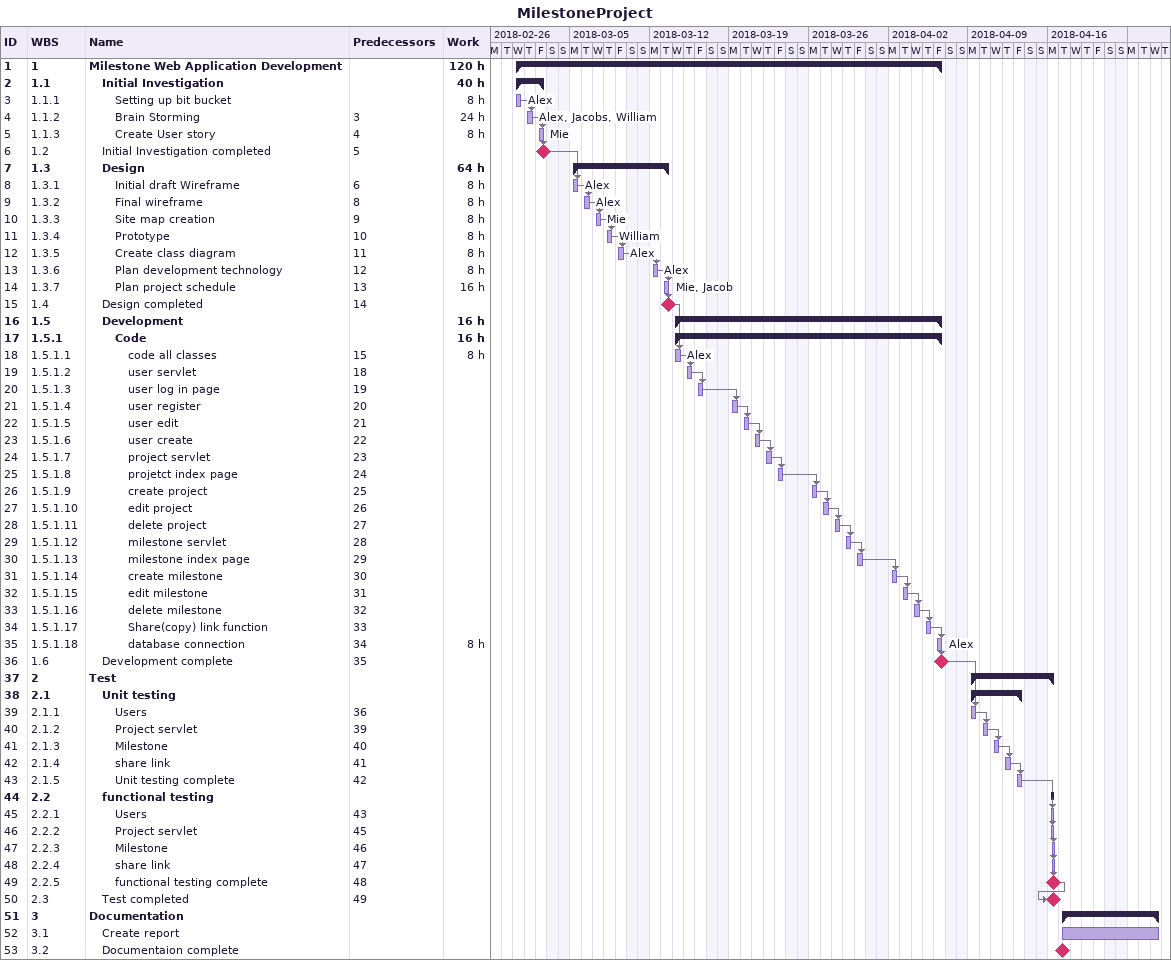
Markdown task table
MilestoneProject

| ID | WBS | Task | Start | Finish | Predecessors | Resources | Work (h) |
|---|---|---|---|---|---|---|---|
| 1 | 1 | **Milestone Web Application Development** | 2018-02-28 | 2018-04-06 |  |  | 120 |
| 2 | 1.1 | **Initial Investigation** | 2018-02-28 | 2018-03-02 |  |  | 40 |
| 3 | 1.1.1 | Setting up bit bucket | 2018-02-28 | 2018-02-28 |  | Alex | 8 |
| 4 | 1.1.2 | Brain Storming | 2018-03-01 | 2018-03-01 | 3 | Alex, Jacobs, William | 24 |
| 5 | 1.1.3 | Create User story | 2018-03-02 | 2018-03-02 | 4 | Mie | 8 |
| 6 | 1.2 | Initial Investigation completed (milestone) | 2018-03-02 | 2018-03-02 | 5 |  |  |
| 7 | 1.3 | **Design** | 2018-03-05 | 2018-03-13 |  |  | 64 |
| 8 | 1.3.1 | Initial draft Wireframe | 2018-03-05 | 2018-03-05 | 6 | Alex | 8 |
| 9 | 1.3.2 | Final wireframe | 2018-03-06 | 2018-03-06 | 8 | Alex | 8 |
| 10 | 1.3.3 | Site map creation | 2018-03-07 | 2018-03-07 | 9 | Mie | 8 |
| 11 | 1.3.4 | Prototype | 2018-03-08 | 2018-03-08 | 10 | William | 8 |
| 12 | 1.3.5 | Create class diagram | 2018-03-09 | 2018-03-09 | 11 | Alex | 8 |
| 13 | 1.3.6 | Plan development technology | 2018-03-12 | 2018-03-12 | 12 | Alex | 8 |
| 14 | 1.3.7 | Plan project schedule | 2018-03-13 | 2018-03-13 | 13 | Mie, Jacob | 16 |
| 15 | 1.4 | Design completed (milestone) | 2018-03-13 | 2018-03-13 | 14 |  |  |
| 16 | 1.5 | **Development** | 2018-03-14 | 2018-04-06 |  |  | 16 |
| 17 | 1.5.1 | **Code** | 2018-03-14 | 2018-04-06 |  |  | 16 |
| 18 | 1.5.1.1 | code all classes | 2018-03-14 | 2018-03-14 | 15 | Alex | 8 |
| 19 | 1.5.1.2 | user servlet | 2018-03-15 | 2018-03-15 | 18 |  |  |
| 20 | 1.5.1.3 | user log in page | 2018-03-16 | 2018-03-16 | 19 |  |  |
| 21 | 1.5.1.4 | user register | 2018-03-19 | 2018-03-19 | 20 |  |  |
| 22 | 1.5.1.5 | user edit | 2018-03-20 | 2018-03-20 | 21 |  |  |
| 23 | 1.5.1.6 | user create | 2018-03-21 | 2018-03-21 | 22 |  |  |
| 24 | 1.5.1.7 | project servlet | 2018-03-22 | 2018-03-22 | 23 |  |  |
| 25 | 1.5.1.8 | projetct index page | 2018-03-23 | 2018-03-23 | 24 |  |  |
| 26 | 1.5.1.9 | create project | 2018-03-26 | 2018-03-26 | 25 |  |  |
| 27 | 1.5.1.10 | edit project | 2018-03-27 | 2018-03-27 | 26 |  |  |
| 28 | 1.5.1.11 | delete project | 2018-03-28 | 2018-03-28 | 27 |  |  |
| 29 | 1.5.1.12 | milestone servlet | 2018-03-29 | 2018-03-29 | 28 |  |  |
| 30 | 1.5.1.13 | milestone index page | 2018-03-30 | 2018-03-30 | 29 |  |  |
| 31 | 1.5.1.14 | create milestone | 2018-04-02 | 2018-04-02 | 30 |  |  |
| 32 | 1.5.1.15 | edit milestone | 2018-04-03 | 2018-04-03 | 31 |  |  |
| 33 | 1.5.1.16 | delete milestone | 2018-04-04 | 2018-04-04 | 32 |  |  |
| 34 | 1.5.1.17 | Share(copy) link function | 2018-04-05 | 2018-04-05 | 33 |  |  |
| 35 | 1.5.1.18 | database connection | 2018-04-06 | 2018-04-06 | 34 | Alex | 8 |
| 36 | 1.6 | Development complete (milestone) | 2018-04-06 | 2018-04-06 | 35 |  |  |
| 37 | 2 | **Test** | 2018-04-09 | 2018-04-16 |  |  |  |
| 38 | 2.1 | **Unit testing** | 2018-04-09 | 2018-04-13 |  |  |  |
| 39 | 2.1.1 | Users | 2018-04-09 | 2018-04-09 | 36 |  |  |
| 40 | 2.1.2 | Project servlet | 2018-04-10 | 2018-04-10 | 39 |  |  |
| 41 | 2.1.3 | Milestone | 2018-04-11 | 2018-04-11 | 40 |  |  |
| 42 | 2.1.4 | share link | 2018-04-12 | 2018-04-12 | 41 |  |  |
| 43 | 2.1.5 | Unit testing complete | 2018-04-13 | 2018-04-13 | 42 |  |  |
| 44 | 2.2 | **functional testing** | 2018-04-16 | 2018-04-16 |  |  |  |
| 45 | 2.2.1 | Users | 2018-04-16 | 2018-04-16 | 43 |  |  |
| 46 | 2.2.2 | Project servlet | 2018-04-16 | 2018-04-16 | 45 |  |  |
| 47 | 2.2.3 | Milestone | 2018-04-16 | 2018-04-16 | 46 |  |  |
| 48 | 2.2.4 | share link | 2018-04-16 | 2018-04-16 | 47 |  |  |
| 49 | 2.2.5 | functional testing complete (milestone) | 2018-04-16 | 2018-04-16 | 48 |  |  |
| 50 | 2.3 | Test completed (milestone) | 2018-04-16 | 2018-04-16 | 49 |  |  |
| 51 | 3 | **Documentation** | 2018-04-17 | 2018-04-25 |  |  |  |
| 52 | 3.1 | Create report | 2018-04-17 | 2018-04-25 |  |  |  |
| 53 | 3.2 | Documentaion complete (milestone) | 2018-04-17 | 2018-04-17 |  |  |  |
